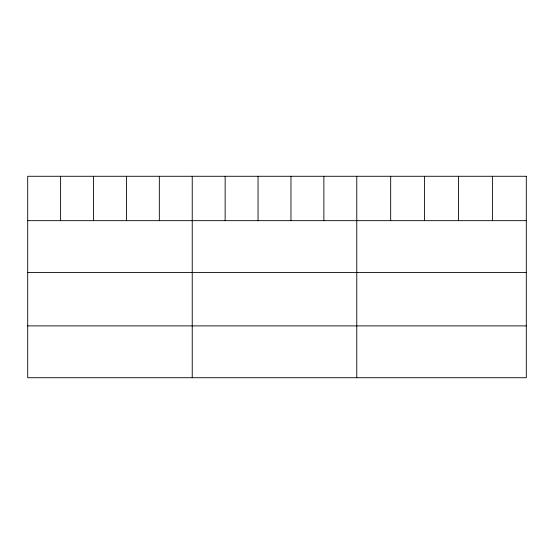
<?xml version="1.0" encoding="UTF-8"?>
<svg xmlns="http://www.w3.org/2000/svg" width="554" height="554" viewBox="0 0 554 554"><rect width="100%" height="100%" fill="white"/><g stroke="black" fill="none" stroke-linecap="round" stroke-linejoin="round"><path stroke-width="0.83" d="M27.7 220.665L526.3 220.665M27.7 272.492L526.3 272.492M27.7 325.897L526.3 325.897M492.395 176.276L492.395 220.665M458.49 176.276L458.49 220.665M424.586 176.276L424.586 220.665M390.681 176.276L390.681 220.665M356.776 176.276L356.776 377.724M323.868 176.276L323.868 220.665M290.961 176.276L290.961 220.665M258.053 176.276L258.053 220.665M225.146 176.276L225.146 220.665M192.238 176.276L192.238 377.724M159.33 176.276L159.33 220.665M126.423 176.276L126.423 220.665M93.515 176.276L93.515 220.665M60.608 176.276L60.608 220.665M526.3 176.276L27.7 176.276L27.7 377.724L526.3 377.724L526.3 176.276"/></g></svg>
